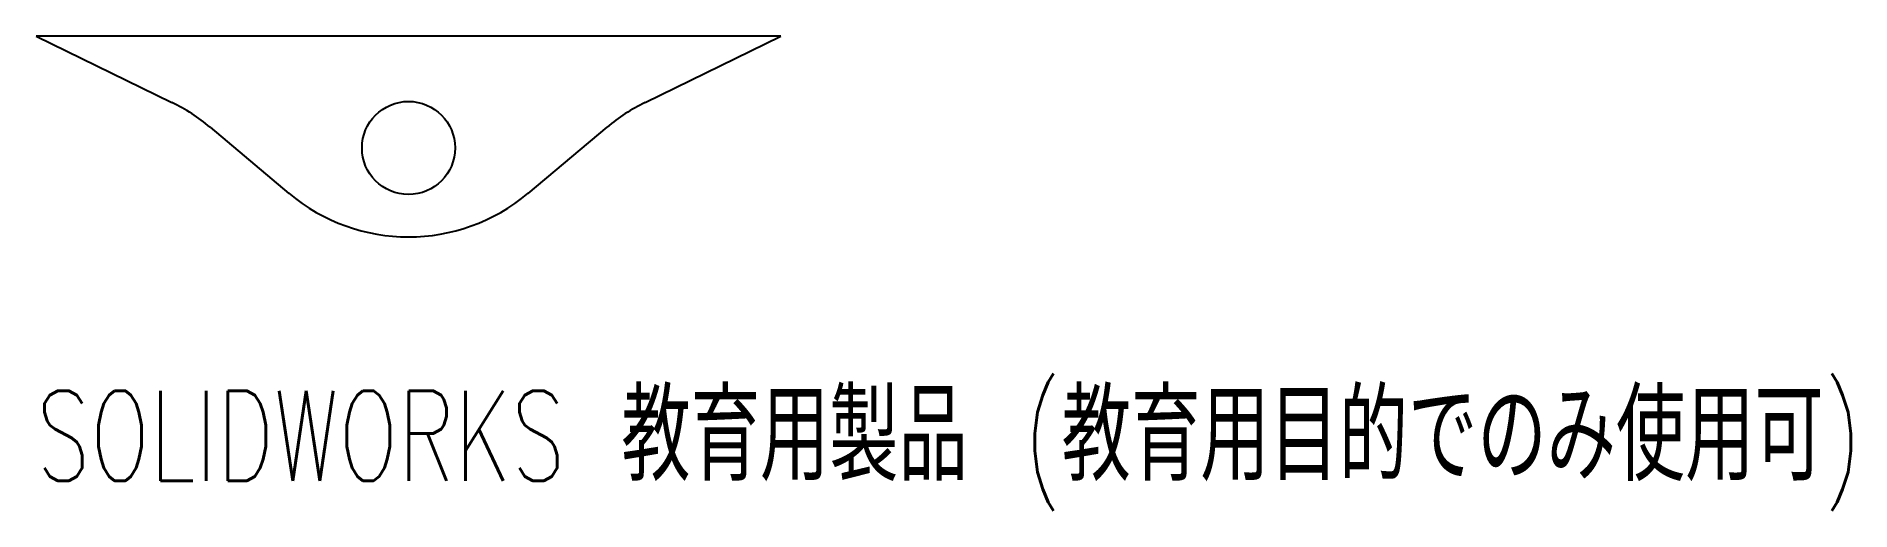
# Model space of a CAD drawing. Header units: millimetres. Extents: x -20 to 77.5, y -19.5 to 6.
import ezdxf

# ---------------------------------------------------------------- set-up
doc = ezdxf.new("R2010")
doc.units = ezdxf.units.MM
doc.styles.add('SLDTEXTSTYLE0', font='TXT', dxfattribs={"width": 0.7, "bigfont": 'bigfont'})

msp = doc.modelspace()

# ---------------------------------------------------------------- linework, layer by layer
at = {"color": 7, "linetype": 'Continuous', "lineweight": 25}
for p, q in [((20, 6), (-20, 6)), ((-20, 6), (-12.709, 2.444)), ((12.709, 2.444), (20, 6)), ((-10.665, 1.116), (-6.428, -2.439)), ((6.428, -2.439), (10.665, 1.116))]:
    msp.add_line(p, q, dxfattribs=at)
msp.add_circle((0, 0), 2.5, dxfattribs=at)
for centre, start, end in [((-17.093, -6.544), 50, 64), ((17.093, -6.544), 116, 130), ((0, 5.222), 230, 310)]:
    msp.add_arc(centre, 10, start, end, dxfattribs=at)

# ---------------------------------------------------------------- texts
at = {"color": 7, "linetype": 'Continuous', "insert": (-20, -13.048), "char_height": 4.83362, "attachment_point": 1, "style": 'SLDTEXTSTYLE0'}
msp.add_mtext('SOLIDWORKS 教育用製品 (教育用目的でのみ使用可)', dxfattribs=at)

doc.saveas('drawing.dxf')
